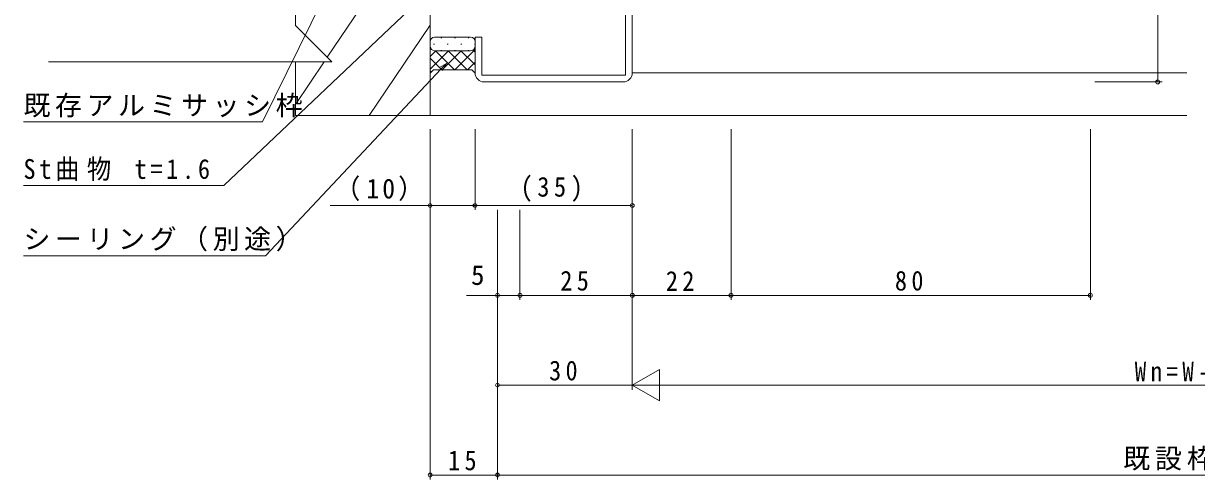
# Model space of a CAD drawing. Units: millimetres, scale not verified. Extents: x -594 to 539, y -420 to 386.
# Drawn here: x -116.5 to 144.7, y -247.4 to -145.9 of the extents above; entities that cross this region are included whole.
import ezdxf
from ezdxf.enums import TextEntityAlignment as Align

# ---------------------------------------------------------------- set-up
doc = ezdxf.new("R2010")
doc.units = ezdxf.units.MM
doc.header["$LTSCALE"] = 2
for name, color, linetype, lineweight in [('0-4_YKK_11E', 7, 'Continuous', 9), ('0-5_YKK_12', 2, 'Continuous', 9), ('0-6_YKK_13', 4, 'Continuous', 9), ('0-8_YKK_D', 6, 'Continuous', 9), ('0-9_YSS_K', 3, 'Continuous', 9), ('0-A_YSS_KE', 3, 'Continuous', 9)]:
    doc.layers.add(name, color=color, linetype=linetype, lineweight=lineweight)
doc.styles.add('ＭＳ ゴシック', font='')
doc.styles.get('ＭＳ ゴシック').set_extended_font_data('MS Gothic')

msp = doc.modelspace()

# ---------------------------------------------------------------- linework, layer by layer
at = {"layer": '0-4_YKK_11E'}
for p, q in [((19.053, -118.934), (19.053, -156.934)), ((17.553, -157.434), (17.553, -140.434)), ((-15.947, -148.934), (-14.447, -148.934)), ((-15.947, -156.934), (-15.947, -148.934)), ((-14.447, -148.934), (-14.447, -157.434)), ((-14.447, -157.434), (17.553, -157.434)), ((17.054, -158.934), (-13.947, -158.934))]:
    msp.add_line(p, q, dxfattribs=at)
for centre, start, end in [((-13.947, -156.934), 180, 269.99998), ((17.054, -156.934), 269.99998, 0.00014)]:
    msp.add_arc(centre, 2, start, end, dxfattribs=at)
at = {"layer": '0-5_YKK_12'}
msp.add_line((19.054, -156.934), (142.553, -156.934), dxfattribs=at)
at = {"layer": '0-6_YKK_13'}
for p, q in [((-25.947, -150.976), (-25.947, -149.934)), ((-25.947, -156.976), (-25.947, -150.976)), ((-24.987, -150.494), (-25.187, -150.494)), ((-24.947, -148.934), (-16.947, -148.934)), ((-23.372, -149.079), (-23.572, -149.079)), ((-21.957, -150.494), (-22.157, -150.494)), ((-20.342, -149.079), (-20.542, -149.079)), ((-18.927, -150.494), (-19.127, -150.494)), ((-17.312, -149.079), (-17.512, -149.079)), ((-15.947, -150.494), (-16.097, -150.494)), ((-15.947, -149.934), (-15.947, -150.976)), ((-15.947, -150.976), (-15.947, -156.976)), ((-24.685, -151.976), (-25.947, -153.238)), ((-21.856, -151.976), (-25.947, -156.066)), ((-25.947, -153.622), (-23.342, -156.226)), ((-24.947, -151.976), (-16.947, -151.976)), ((-16.947, -151.976), (-24.947, -151.976)), ((-24.763, -151.976), (-20.513, -156.226)), ((-23.372, -151.909), (-23.572, -151.909)), ((-19.028, -151.976), (-23.278, -156.226)), ((-21.935, -151.976), (-17.685, -156.226)), ((-20.342, -151.909), (-20.542, -151.909)), ((-15.947, -151.723), (-20.45, -156.226)), ((-19.107, -151.976), (-15.947, -155.136)), ((-17.312, -151.909), (-17.512, -151.909)), ((-16.425, -151.829), (-15.947, -152.308)), ((-25.197, -156.226), (-25.947, -156.976)), ((-25.197, -156.226), (-25.947, -156.976)), ((-25.947, -156.45), (-25.683, -156.713)), ((-16.697, -156.226), (-25.197, -156.226)), ((-16.697, -156.226), (-25.197, -156.226)), ((-15.947, -154.552), (-17.621, -156.226)), ((-15.947, -156.976), (-16.697, -156.226)), ((-15.947, -156.976), (-16.697, -156.226))]:
    msp.add_line(p, q, dxfattribs=at)
for centre, start, end in [((-24.947, -149.934), 90, 180), ((-24.947, -150.976), 180, 270), ((-24.947, -150.976), 180, 270), ((-16.947, -149.934), 0, 90), ((-16.947, -150.976), 270, 0), ((-16.947, -150.976), 270, 0)]:
    msp.add_arc(centre, 1, start, end, dxfattribs=at)
at = {"layer": '0-8_YKK_D'}
for p, q in [((136.053, -118.934), (136.053, -158.934)), ((-8.315, -121.705), (-71.887, -181.987)), ((-42.446, -125.462), (-63.247, -167.828)), ((-23.511, -156.05), (-62.607, -197.654)), ((-23.843, -155.738), (-22.347, -154.811)), ((-22.347, -154.811), (-23.511, -156.05)), ((-22.347, -154.811), (-23.179, -156.362)), ((122.053, -158.934), (137.053, -158.934)), ((-63.247, -167.828), (-116.507, -167.828)), ((-25.947, -169.434), (-25.947, -187.434)), ((-25.947, -169.434), (-25.947, -247.434)), ((-15.948, -169.434), (-15.948, -187.434)), ((-15.948, -169.434), (-15.948, -187.434)), ((19.053, -169.434), (19.053, -207.434)), ((19.053, -169.434), (19.053, -207.434)), ((19.053, -169.434), (19.053, -187.434)), ((19.053, -169.434), (19.053, -227.434)), ((19.053, -169.434), (19.053, -227.434)), ((41.053, -169.434), (41.053, -207.434)), ((41.053, -169.434), (41.053, -207.434)), ((121.053, -169.434), (121.053, -207.434)), ((-71.887, -181.987), (-116.507, -181.987)), ((-25.947, -186.434), (-48.207, -186.434)), ((-15.948, -186.434), (-25.947, -186.434)), ((-15.948, -186.434), (19.053, -186.434)), ((-10.947, -187.434), (-10.947, -247.434)), ((-10.947, -187.434), (-10.947, -247.434)), ((-10.947, -187.434), (-10.947, -227.434)), ((-10.947, -187.434), (-10.947, -207.434)), ((-5.947, -187.434), (-5.947, -207.434)), ((-5.947, -187.434), (-5.947, -207.434)), ((-62.607, -197.654), (-116.507, -197.654)), ((-10.947, -206.434), (-17.847, -206.434)), ((-5.947, -206.434), (-10.947, -206.434)), ((-5.947, -206.434), (19.053, -206.434)), ((19.053, -206.434), (41.053, -206.434)), ((41.053, -206.434), (121.053, -206.434)), ((19.053, -226.434), (25.116, -222.934)), ((25.116, -229.934), (25.116, -222.934)), ((19.053, -226.434), (-10.947, -226.434)), ((19.053, -226.434), (31.178, -226.434)), ((19.053, -226.434), (25.116, -229.934)), ((26.053, -226.434), (262.053, -226.434)), ((-25.947, -246.434), (-10.947, -246.434)), ((-10.947, -246.434), (299.053, -246.434))]:
    msp.add_line(p, q, dxfattribs=at)
for centre in [(136.053, -158.934), (-25.947, -186.434), (-15.948, -186.434), (-15.948, -186.434), (19.053, -186.434), (-10.947, -206.434), (-5.947, -206.434), (-5.947, -206.434), (19.053, -206.434), (19.053, -206.434), (41.053, -206.434), (41.053, -206.434), (121.053, -206.434), (-10.947, -226.434), (-25.947, -246.434), (-10.947, -246.434), (-10.947, -246.434)]:
    msp.add_circle(centre, 0.425, dxfattribs=at)
at = {"layer": '0-9_YSS_K'}
for p, q in [((-28.948, -123.936), (-48.854, -153.427)), ((-25.947, -146.301), (-39.537, -166.434)), ((-49.534, -154.434), (-55.947, -163.934)), ((-25.947, -166.434), (142.553, -166.434))]:
    msp.add_line(p, q, dxfattribs=at)
at = {"layer": '0-A_YSS_KE'}
for p, q in [((-55.947, -146.334), (-55.947, -123.936)), ((-47.847, -154.434), (-55.947, -146.334)), ((-55.947, -154.434), (-110.947, -154.434)), ((-47.847, -154.434), (-55.947, -154.434))]:
    msp.add_line(p, q, dxfattribs=at)
msp.add_lwpolyline([(-25.947, -143.934), (-25.947, -166.434), (-55.947, -166.434), (-55.947, -154.434)], dxfattribs=at)

# ---------------------------------------------------------------- texts
at = {"layer": '0-8_YKK_D', "color": 7, "style": 'ＭＳ ゴシック'}
msp.add_text('5', height=4.399, dxfattribs=at).set_placement((-16.847, -205.434), align=Align.BOTTOM_LEFT)
at = {"layer": '0-8_YKK_D', "color": 7, "char_height": 4.399, "attachment_point": 7, "style": 'ＭＳ ゴシック'}
for s, insert in [('\\T1.17;既存アルミサッシ枠', (-116.507, -166.828)), ('\\T1.31;\\W0.9;St曲物\\~t=1.6', (-116.507, -180.987)), ('\\T1.24;\\W0.95;（10）', (-47.207, -185.434)), ('\\T1.38;\\W0.9;(35)', (-5.807, -185.634)), ('\\T1.17;シーリング（別途）', (-116.507, -196.654)), ('\\T1.36;\\W0.9;25', (3.033, -205.434)), ('\\T1.36;\\W0.9;22', (26.533, -205.434)), ('\\T1.36;\\W0.9;80', (77.533, -205.434)), ('\\T1.36;\\W0.9;30', (0.533, -225.434)), ('\\T1.39;\\W0.85;Wn=W-60', (130.933, -225.634)), ('\\T1.18;既設枠W寸法', (128.373, -245.434)), ('\\T1.36;\\W0.9;15', (-21.967, -245.434))]:
    msp.add_mtext(s, dxfattribs=dict(at, insert=insert))

doc.saveas('drawing.dxf')
